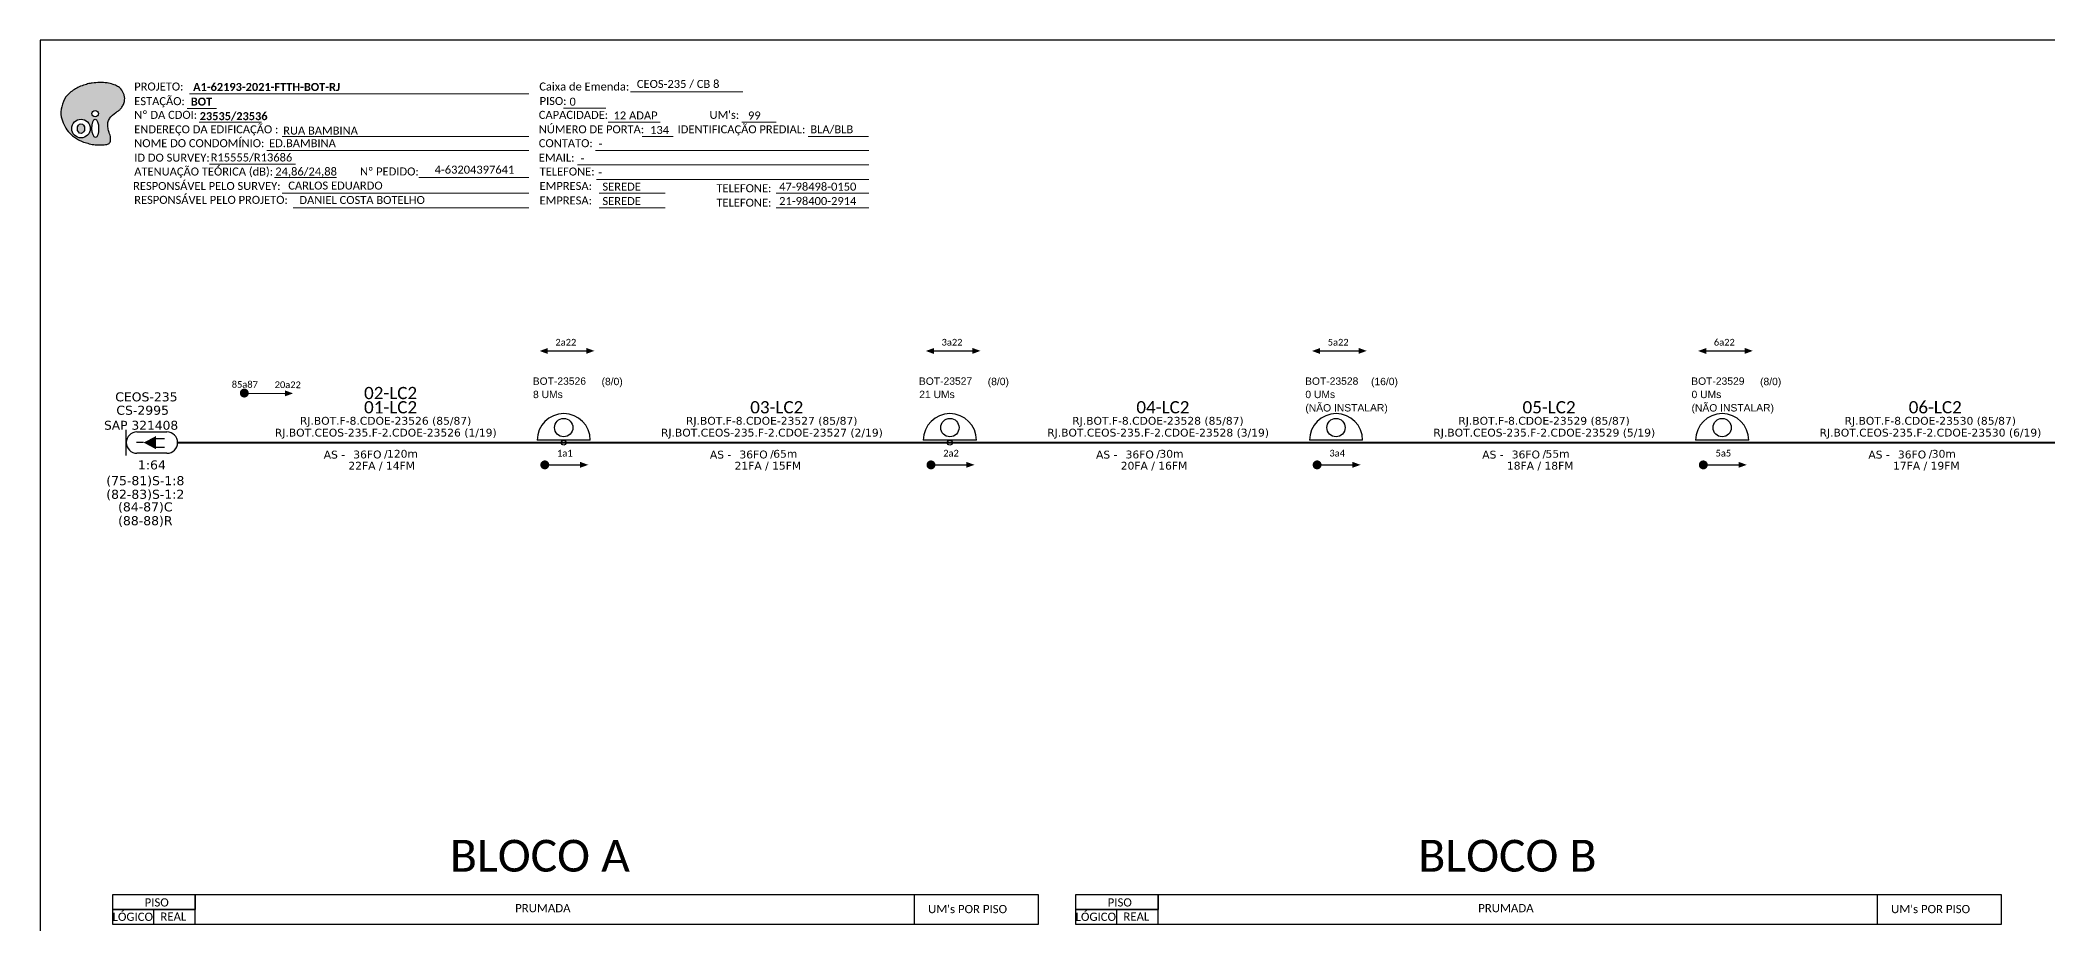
# Model space of a CAD drawing. Extents: x 4313 to 28038, y -9425 to 4777.
# Drawn here: x 18888.9 to 19338.7, y -7058.2 to -6860.1 of the extents above; entities that cross this region are included whole.
import ezdxf
from ezdxf.enums import TextEntityAlignment as Align

# ---------------------------------------------------------------- set-up
doc = ezdxf.new("R2010")
doc.units = ezdxf.units.DM
doc.header["$MEASUREMENT"] = 0
for name, color, linetype, lineweight in [("20.0-LEGENDA DOS CDO'S", 1, 'Continuous', 0), ('20.2-CDO_POSTE', 1, 'Continuous', 5), ('40.1-ETIQUETAS', 1, 'Continuous', 20)]:
    doc.layers.add(name, color=color, linetype=linetype, lineweight=lineweight)
for name, color, linetype in [('20.4-CEOS', 1, 'Continuous'), ('CAP a instalar', 1, 'Continuous'), ('CD de instalação futura', 8, 'Continuous'), ('label_cabos', 7, 'Continuous'), ('SETA', 7, 'Continuous')]:
    doc.layers.add(name, color=color, linetype=linetype)
doc.styles.add('ARIAL', font='arial.ttf')
doc.styles.add('siredit', font='verdana.ttf')
doc.styles.add('WMF-Calibri0', font='calibri.ttf')
doc.styles.add('WMF-Calibri1', font='calibrib.ttf')
doc.linetypes.add('FENCELINE1', pattern='A,0.25,-0.1,[133,ltypeshp.shx,S=0.1,R=0,X=-0.1,Y=0],-0.1,1', length=1.45)

# ---------------------------------------------------------------- blocks, each defined once
blk = doc.blocks.new('ETIQUETA_RS5F')
at = {"layer": '40.1-ETIQUETAS', "color": 0, "style": 'siredit'}
blk.add_text('/', height=1.5, dxfattribs=at).set_placement((1.55, -1.95), align=Align.MIDDLE_RIGHT)
for tag, p in [('ETIQUETA_R_PRIMARIA', (1.18, 4.1)), ('ETIQUETA_R_SECUNDARIA', (1.18, 2.1)), ('F_ATIVAS/F_MORTAS', (1.11, -4.24))]:
    blk.add_attdef(tag, text='', height=1.5, dxfattribs=at).set_placement(p, align=Align.MIDDLE_CENTER)
for tag, p in [('TIPO_CABO', (-6.62, -2.12)), ('CAP_CABO', (0.37, -2.09))]:
    blk.add_attdef(tag, text='', height=1.5, dxfattribs=at).set_placement(p, align=Align.MIDDLE_RIGHT)
blk.add_attdef('METROS', text='', height=1.5, dxfattribs=at).set_placement((2.11, -1.95), align=Align.MIDDLE_LEFT)
for tag, p in [('FUSÃO_1', (0.82, -8.39)), ('FUSÃO_2', (0.82, -10.6)), ('FUSÃO_3', (0.82, -12.93)), ('FUSÃO_4', (0.82, -15.14)), ('FUSÃO_5', (0.82, -17.16))]:
    blk.add_attdef(tag, text='', height=1.5, dxfattribs=at).set_placement(p, align=Align.CENTER)
blk = doc.blocks.new('CDOE-TEXTO PADRÃO')
at = {"layer": "20.0-LEGENDA DOS CDO'S", "color": 0, "style": 'ARIAL'}
for tag, p in [('CDO_N', (0.49, 7.39)), ('CORDOALHA', (0.5, 4.33)), ('SAP', (0.51, 1.67)), ('SPLITER_1', (0.59, -0.91)), ('SPLITER_2', (0.6, -3.55)), ('(XX-XX_F)S', (0.54, -8.29)), ('(XX-XX_L)S', (0.55, -10.83)), ('UMS', (0.55, -13.15))]:
    blk.add_attdef(tag, p, '', height=1.7, rotation=0.118, dxfattribs=at)
blk.add_attdef('FIBRAS_UTILIZADAS', text='', height=1.7, rotation=0.118, dxfattribs=at).set_placement((19.77, 7.43), align=Align.CENTER)
blk = doc.blocks.new('CDOE POSTE_')
at = {"color": 0}
blk.add_line((12.92, -5.49), (-2.38, -5.49), dxfattribs=at)
for centre, radius in [((5.27, -1.86), 2.64), ((5.27, -6.2), 0.708)]:
    blk.add_circle(centre, radius, dxfattribs=at)
blk.add_arc((5.27, -5.49), 7.65, 0, 180, dxfattribs=at)
blk = doc.blocks.new('CEOS_UN_SC')
at = {"layer": '20.4-CEOS', "color": 0}
for p, q in [((-9.11, 2.39), (-2.39, 2.39)), ((-2.39, -2.39), (-9.11, -2.39))]:
    blk.add_line(p, q, dxfattribs=at)
for points in [[(-11.5, -2.89), (-11.5, 2.89)], [(-7.6, 0), (-9.22, 0)], [(-4.96, 0.95), (-2.92, 0.95)], [(-4.96, -1.04), (-2.92, -1.04)]]:
    blk.add_lwpolyline(points, dxfattribs=at)
blk.add_lwpolyline([(-7.6, 0, 0, 2.95, 0), (-4.83, 0, 2.95, 2.95, 0)], format="xyseb", dxfattribs=at)
for centre, start, end in [((-9.11, 0), 90, 270), ((-2.39, 0), 270, 90)]:
    blk.add_arc(centre, 2.39, start, end, dxfattribs=at)
at = {"layer": '20.4-CEOS', "color": 7, "style": 'siredit'}
for tag, height, p in [('NOME?', 2.03, (-5.75, 10.27)), ('TIPO?', 2, (-8.17, 3.89)), ('LOCAL?', 2.03, (-5.75, 7.27))]:
    blk.add_attdef(tag, text='', height=height, dxfattribs=at).set_placement(p, align=Align.MIDDLE_CENTER)
for tag, p in [('RACIO_SPLITAGEM', (-5.75, -3.97)), ('FIBRAS_RESERVA', (-5.75, -7.51))]:
    blk.add_attdef(tag, text='', height=2.03, dxfattribs=at).set_placement(p, align=Align.TOP_CENTER)
blk = doc.blocks.new('OI')
h = blk.add_hatch(color=40)
edge = h.paths.add_edge_path()
edge.add_spline(control_points=[(4.35, -0.67), (3.92, -0.99), (3.26, -1.5), (2.81, -2.59), (2.9, -3.5), (3.06, -4.27), (3.31, -4.85), (3.37, -5.39), (3.4, -5.88), (3.2, -6.4), (2.54, -6.61), (1.65, -6.63), (0.55, -6.67), (-0.56, -6.42), (-1.61, -6.14), (-2.77, -5.61), (-3.92, -4.77), (-4.89, -3.7), (-5.34, -2.65), (-5.6, -1.94), (-5.85, -0.96), (-5.71, 0.47), (-5.1, 2.02), (-4.14, 3.02), (-3.3, 3.61), (-2.37, 4.16), (-1.36, 4.44), (-0.56, 4.7), (0.79, 4.85), (2.24, 4.97), (3.79, 4.57), (4.67, 4.21), (5.44, 3.65), (5.76, 2.99), (6.03, 2.21), (6.01, 1.46), (5.72, 0.64), (5.31, 0.08), (4.88, -0.38), (4.51, -0.55), (4.35, -0.67)], knot_values=[0, 0, 0, 0, 1.60434, 2.417191, 3.427595, 4.282808, 4.776746, 5.304182, 5.888771, 6.258406, 6.858137, 7.79129, 8.986195, 10.124242, 11.187857, 12.242908, 13.953784, 15.414161, 16.515391, 17.349188, 17.675853, 19.552021, 21.515531, 22.568638, 23.63245, 24.621084, 25.782718, 26.745347, 27.142653, 29.870543, 31.004649, 31.921532, 32.709589, 33.801391, 34.042471, 35.192333, 35.971461, 36.628871, 37.254359, 37.836911, 37.836911, 37.836911, 37.836911], degree=3, periodic=0)
h.paths.add_polyline_path([(1.13, -0.87, -1), (-0.04, -0.87, -1)], flags=16)
edge = h.paths.add_edge_path(flags=16)
edge.add_ellipse((0.56, -3.59), major_axis=(-0.02, 1.71), ratio=0.361305, start_angle=0, end_angle=360)
h.paths.add_polyline_path([(-0.36, -3.62, -1), (-3.8, -3.62, -1)], flags=16)
edge = h.paths.add_edge_path(flags=0)
edge.add_ellipse((-2.08, -3.62), major_axis=(0, 0.885), ratio=0.758294, start_angle=0, end_angle=360)
at = {"color": 40}
for centre, radius in [((-2.08, -3.62), 1.72), ((0.54, -0.87), 0.587)]:
    blk.add_circle(centre, radius, dxfattribs=at)
blk.add_ellipse((-2.08, -3.62), major_axis=(0, 0.885), ratio=0.758294, start_param=-3.141592653589792, end_param=3.141592653589792, dxfattribs=at)
blk.add_ellipse((0.56, -3.59), major_axis=(-0.02, 1.71), ratio=0.361305, dxfattribs=at)
at = {"color": 40, "start_tangent": (-0.800898, -0.598801), "end_tangent": (-0.800898, -0.598801)}
blk.add_spline([(4.35, -0.67), (3.2, -1.78), (2.9, -2.54), (2.92, -3.55), (3.12, -4.38), (3.28, -4.85), (3.37, -5.37), (3.35, -5.95), (3.2, -6.29), (2.66, -6.55), (1.73, -6.63), (0.54, -6.62), (-0.58, -6.41), (-1.6, -6.11), (-2.56, -5.67), (-3.95, -4.67), (-4.89, -3.56), (-5.37, -2.56), (-5.64, -1.78), (-5.72, -1.46), (-5.63, 0.42), (-4.84, 2.22), (-4.13, 2.99), (-3.27, 3.62), (-2.4, 4.09), (-1.3, 4.47), (-0.37, 4.72), (0.02, 4.77), (2.75, 4.8), (3.85, 4.53), (4.69, 4.16), (5.31, 3.68), (5.85, 2.73), (5.93, 2.5), (5.94, 1.35), (5.67, 0.62), (5.29, 0.08), (4.84, -0.36), (4.35, -0.67)], degree=3, dxfattribs=at)

msp = doc.modelspace()

# ---------------------------------------------------------------- linework, layer by layer
at = {"color": 8}
for p, q in [((19185.2, -6949.79), (19173.3, -6949.79)), ((19271.71, -6949.79), (19259.82, -6949.79))]:
    msp.add_line(p, q, dxfattribs=at)
for points in [[(18888.92, -7454.14), (19727.49, -7454.14), (19727.49, -6860.14), (18888.92, -6860.14), (18888.92, -7454.14)], [(18923.63, -7058.24), (19112.57, -7058.24), (19112.57, -7051.66), (18923.63, -7051.66), (18923.63, -7051.66), (18923.63, -7054.95)], [(19084.78, -7058.24), (19084.78, -7051.66)], [(19139.39, -7058.24), (19328.32, -7058.24), (19328.32, -7051.66), (19139.39, -7051.66), (19139.39, -7051.66), (19139.39, -7054.95)], [(19300.54, -7058.24), (19300.54, -7051.66)], [(18914.37, -7058.24), (18914.37, -7054.95)], [(19130.13, -7058.24), (19130.13, -7054.95)]]:
    msp.add_lwpolyline(points)
at = {"color": 7, "lineweight": 0}
for points in [[(18922.4, -6872.18), (18998.37, -6872.18)], [(19021.21, -6871.69), (19046.34, -6871.69)], [(18921.88, -6875.46), (18928.43, -6875.46)], [(19006.17, -6875.42), (19015.65, -6875.42)], [(18924.54, -6878.53), (18938.49, -6878.53)], [(18943.11, -6881.77), (18998.37, -6881.77)], [(19016.21, -6878.53), (19027.83, -6878.53)], [(19023.8, -6881.77), (19030.74, -6881.77)], [(19046.16, -6878.53), (19053.82, -6878.53)], [(19060.97, -6881.77), (19074.53, -6881.77)], [(18939.7, -6884.88), (18998.37, -6884.88)], [(19013.33, -6884.88), (19074.56, -6884.88)], [(18926.86, -6887.94), (18946.1, -6887.94)], [(18974.23, -6890.9), (18998.38, -6890.9)], [(19009.29, -6888.12), (19074.56, -6888.12)], [(18941.4, -6890.91), (18955.34, -6890.91)], [(18943.11, -6894.47), (18998.37, -6894.47)], [(18973.73, -6890.9), (18998.22, -6890.9)], [(19013.58, -6891.35), (19074.56, -6891.35)], [(19014.18, -6894.47), (19028.98, -6894.47)], [(19053.79, -6894.47), (19074.56, -6894.47)], [(18945.6, -6897.7), (18998.37, -6897.7)], [(19014.18, -6897.7), (19028.98, -6897.7)], [(19053.79, -6897.7), (19074.56, -6897.7)]]:
    msp.add_lwpolyline(points, dxfattribs=at)
at = {"const_width": 1}
for points in [[(18934.16, -6939.23, 1), (18935.16, -6939.24, 1)], [(19001.48, -6955.33, 1), (19002.48, -6955.33, 1)], [(19088, -6955.33, 1), (19089, -6955.33, 1)], [(19174.51, -6955.33, 1), (19175.51, -6955.33, 1)], [(19261.03, -6955.33, 1), (19262.03, -6955.33, 1)]]:
    msp.add_lwpolyline(points, format="xyb", close=True, dxfattribs=at)
for points in [[(18905.12, -7054.95), (18923.63, -7054.95), (18923.63, -7051.66), (18905.12, -7051.66)], [(19120.87, -7054.95), (19139.39, -7054.95), (19139.39, -7051.66), (19120.87, -7051.66)], [(18905.12, -7058.24), (18923.63, -7058.24), (18923.63, -7054.95), (18905.12, -7054.95)], [(19120.87, -7058.24), (19139.39, -7058.24), (19139.39, -7054.95), (19120.87, -7054.95)]]:
    msp.add_lwpolyline(points, close=True)
at = {"color": 8}
for centre in [(19179.25, -6949.79), (19265.76, -6949.79)]:
    msp.add_arc(centre, 5.95, 0, 180, dxfattribs=at)
at = {"layer": 'CAP a instalar', "color": 0, "linetype": 'FENCELINE1', "ltscale": 6, "const_width": 0.4}
for points in [[(18919.71, -6950.34), (19006.22, -6950.34)], [(19006.22, -6950.34), (19092.74, -6950.34)], [(19092.74, -6950.34), (19179.25, -6950.34)], [(19179.25, -6950.34), (19265.77, -6950.34)], [(19265.77, -6950.34), (19352.28, -6950.34)]]:
    msp.add_lwpolyline(points, dxfattribs=at)
at = {"layer": 'CD de instalação futura', "color": 8}
for centre in [(19179.25, -6946.97), (19265.76, -6946.97)]:
    msp.add_circle(centre, 2.05, dxfattribs=at)
at = {"layer": 'SETA'}
for points in [[(19002.66, -6929.8), (19011.26, -6929.8)], [(19089.17, -6929.8), (19097.77, -6929.8)], [(19175.69, -6929.8), (19184.29, -6929.8)], [(19262.2, -6929.8), (19270.8, -6929.8)], [(18935.16, -6939.26), (18943.75, -6939.32)], [(19001.98, -6955.33), (19010.58, -6955.33)], [(19088.5, -6955.33), (19097.1, -6955.33)], [(19175.01, -6955.33), (19183.61, -6955.33)], [(19261.53, -6955.33), (19270.13, -6955.33)]]:
    msp.add_lwpolyline(points, dxfattribs=at)
for points in [[(19002.66, -6930.47), (19000.83, -6929.8), (19002.66, -6929.14)], [(19011.26, -6929.11), (19013.09, -6929.78), (19011.26, -6930.45)], [(19089.17, -6930.47), (19087.34, -6929.8), (19089.17, -6929.14)], [(19097.77, -6929.11), (19099.6, -6929.78), (19097.77, -6930.45)], [(19175.69, -6930.47), (19173.86, -6929.8), (19175.69, -6929.14)], [(19184.29, -6929.11), (19186.12, -6929.78), (19184.29, -6930.45)], [(19262.2, -6930.47), (19260.37, -6929.8), (19262.2, -6929.14)], [(19270.8, -6929.11), (19272.63, -6929.78), (19270.8, -6930.45)], [(18943.76, -6938.63), (18945.59, -6939.31), (18943.75, -6939.97)], [(19009.89, -6954.65), (19011.72, -6955.32), (19009.89, -6955.98)], [(19096.41, -6954.65), (19098.24, -6955.32), (19096.41, -6955.98)], [(19182.92, -6954.65), (19184.75, -6955.32), (19182.92, -6955.98)], [(19269.44, -6954.65), (19271.27, -6955.32), (19269.44, -6955.98)]]:
    msp.add_solid(points, dxfattribs=at)

# ---------------------------------------------------------------- block references
at = {"color": 7, "xscale": 1.213923925163967, "yscale": 1.213923925163967, "zscale": 1.213923925163967, "rotation": 0.1532896023949059}
msp.add_blockref('OI', (18900.59, -6875.56), dxfattribs=at)
at = {"layer": '20.2-CDO_POSTE', "color": 0}
ref = msp.add_blockref('CDOE-TEXTO PADRÃO', (19006.38, -6948.46), dxfattribs=dict(at, xscale=0.972000002861023, yscale=0.972000002861023, zscale=0.972000002861023))
ref.add_attrib('CDO_N', 'BOT-23526', (18999.29, -6937.39), dxfattribs={"layer": "20.0-LEGENDA DOS CDO'S", "color": 0, "height": 1.652, "rotation": 0.118, "style": 'ARIAL'})
ref.add_attrib('CORDOALHA', '8 UMs', (18999.35, -6940.37), dxfattribs={"layer": "20.0-LEGENDA DOS CDO'S", "color": 0, "height": 1.652, "rotation": 0.118, "style": 'ARIAL'})
ref.add_attrib('FIBRAS_UTILIZADAS', '       (8/0)', dxfattribs={"layer": "20.0-LEGENDA DOS CDO'S", "color": 0, "height": 1.6523, "rotation": 0.118, "style": 'ARIAL'}).set_placement((19014.83, -6937.47), align=Align.CENTER)
ref = msp.add_blockref('CDOE-TEXTO PADRÃO', (19092.9, -6948.46), dxfattribs=dict(at, xscale=0.972000002861023, yscale=0.972000002861023, zscale=0.972000002861023))
ref.add_attrib('CDO_N', 'BOT-23527', (19085.8, -6937.39), dxfattribs={"layer": "20.0-LEGENDA DOS CDO'S", "color": 0, "height": 1.652, "rotation": 0.118, "style": 'ARIAL'})
ref.add_attrib('CORDOALHA', '21 UMs', (19085.87, -6940.37), dxfattribs={"layer": "20.0-LEGENDA DOS CDO'S", "color": 0, "height": 1.652, "rotation": 0.118, "style": 'ARIAL'})
ref.add_attrib('FIBRAS_UTILIZADAS', '       (8/0)', dxfattribs={"layer": "20.0-LEGENDA DOS CDO'S", "color": 0, "height": 1.6523, "rotation": 0.118, "style": 'ARIAL'}).set_placement((19101.35, -6937.47), align=Align.CENTER)
at = {"layer": '20.2-CDO_POSTE', "color": 8}
ref = msp.add_blockref('CDOE-TEXTO PADRÃO', (19179.41, -6948.46), dxfattribs=dict(at, xscale=0.972000002861023, yscale=0.972000002861023, zscale=0.972000002861023))
ref.add_attrib('CDO_N', 'BOT-23528', (19172.32, -6937.39), dxfattribs={"layer": "20.0-LEGENDA DOS CDO'S", "color": 0, "height": 1.652, "rotation": 0.118, "style": 'ARIAL'})
ref.add_attrib('CORDOALHA', '0 UMs', (19172.38, -6940.37), dxfattribs={"layer": "20.0-LEGENDA DOS CDO'S", "color": 0, "height": 1.652, "rotation": 0.118, "style": 'ARIAL'})
ref.add_attrib('SAP', '(NÃO INSTALAR)', (19172.38, -6943.38), dxfattribs={"layer": "20.0-LEGENDA DOS CDO'S", "color": 0, "height": 1.6523, "rotation": 0.118, "style": 'ARIAL'})
ref.add_attrib('FIBRAS_UTILIZADAS', '       (16/0)', dxfattribs={"layer": "20.0-LEGENDA DOS CDO'S", "color": 0, "height": 1.6523, "rotation": 0.118, "style": 'ARIAL'}).set_placement((19187.86, -6937.47), align=Align.CENTER)
ref = msp.add_blockref('CDOE-TEXTO PADRÃO', (19265.93, -6948.46), dxfattribs=dict(at, xscale=0.972000002861023, yscale=0.972000002861023, zscale=0.972000002861023))
ref.add_attrib('CDO_N', 'BOT-23529', (19258.83, -6937.39), dxfattribs={"layer": "20.0-LEGENDA DOS CDO'S", "color": 0, "height": 1.652, "rotation": 0.118, "style": 'ARIAL'})
ref.add_attrib('CORDOALHA', '0 UMs', (19258.9, -6940.37), dxfattribs={"layer": "20.0-LEGENDA DOS CDO'S", "color": 0, "height": 1.652, "rotation": 0.118, "style": 'ARIAL'})
ref.add_attrib('SAP', '(NÃO INSTALAR)', (19258.9, -6943.38), dxfattribs={"layer": "20.0-LEGENDA DOS CDO'S", "color": 0, "height": 1.6523, "rotation": 0.118, "style": 'ARIAL'})
ref.add_attrib('FIBRAS_UTILIZADAS', '       (8/0)', dxfattribs={"layer": "20.0-LEGENDA DOS CDO'S", "color": 0, "height": 1.6523, "rotation": 0.118, "style": 'ARIAL'}).set_placement((19274.38, -6937.47), align=Align.CENTER)
at = {"layer": '20.4-CEOS', "color": 0}
ref = msp.add_blockref('CEOS_UN_SC', (18919.71, -6950.34), dxfattribs=at)
ref.add_attrib('NOME?', 'CEOS-235', dxfattribs={"color": 7, "height": 2.028, "style": 'siredit'}).set_placement((18912.73, -6940.08), align=Align.MIDDLE_CENTER)
ref.add_attrib('LOCAL?', 'CS-2995', dxfattribs={"color": 7, "height": 2.028, "style": 'siredit'}).set_placement((18911.89, -6943.08), align=Align.MIDDLE_CENTER)
ref.add_attrib('TIPO?', 'SAP 321408', dxfattribs={"color": 7, "height": 2, "style": 'siredit'}).set_placement((18911.54, -6946.45), align=Align.MIDDLE_CENTER)
ref.add_attrib('RACIO_SPLITAGEM', '1:64', dxfattribs={"color": 7, "height": 2.028, "style": 'siredit'}).set_placement((18913.96, -6954.32), align=Align.TOP_CENTER)
ref.add_attrib('FIBRAS_RESERVA', '(75-81)S-1:8', dxfattribs={"color": 7, "height": 2.0275, "style": 'siredit'}).set_placement((18912.49, -6957.85), align=Align.TOP_CENTER)
at = {"layer": 'CAP a instalar', "color": 0, "linetype": 'FENCELINE1', "ltscale": 7}
ref = msp.add_blockref('ETIQUETA_RS5F', (18964.97, -6950.56), dxfattribs=dict(at, xscale=1.166399984999771, yscale=1.166399984999771, zscale=1.166399984999771))
ref.add_attrib('ETIQUETA_R_PRIMARIA', 'RJ.BOT.F-8.CDOE-23526 (85/87)', dxfattribs={"layer": '40.1-ETIQUETAS', "color": 0, "height": 1.7496, "style": 'siredit'}).set_placement((18966.31, -6945.45), align=Align.MIDDLE_CENTER)
ref.add_attrib('ETIQUETA_R_SECUNDARIA', 'RJ.BOT.CEOS-235.F-2.CDOE-23526 (1/19)', dxfattribs={"layer": '40.1-ETIQUETAS', "color": 0, "height": 1.7496, "style": 'siredit'}).set_placement((18966.35, -6948.1), align=Align.MIDDLE_CENTER)
ref.add_attrib('TIPO_CABO', 'AS -', dxfattribs={"layer": '40.1-ETIQUETAS', "color": 0, "height": 1.75, "style": 'siredit'}).set_placement((18957.25, -6953.03), align=Align.MIDDLE_RIGHT)
ref.add_attrib('CAP_CABO', '36FO', dxfattribs={"layer": '40.1-ETIQUETAS', "color": 0, "height": 1.75, "style": 'siredit'}).set_placement((18965.4, -6953), align=Align.MIDDLE_RIGHT)
ref.add_attrib('METROS', '120m', dxfattribs={"layer": '40.1-ETIQUETAS', "color": 0, "height": 1.75, "style": 'siredit'}).set_placement((18966.64, -6952.84), align=Align.MIDDLE_LEFT)
ref.add_attrib('F_ATIVAS/F_MORTAS', '22FA / 14FM', dxfattribs={"layer": '40.1-ETIQUETAS', "color": 0, "height": 1.7496, "style": 'siredit'}).set_placement((18965.44, -6955.51), align=Align.MIDDLE_CENTER)
ref = msp.add_blockref('ETIQUETA_RS5F', (19051.48, -6950.56), dxfattribs=dict(at, xscale=1.166399984999771, yscale=1.166399984999771, zscale=1.166399984999771))
ref.add_attrib('ETIQUETA_R_PRIMARIA', 'RJ.BOT.F-8.CDOE-23527 (85/87)', dxfattribs={"layer": '40.1-ETIQUETAS', "color": 0, "height": 1.7496, "style": 'siredit'}).set_placement((19052.82, -6945.45), align=Align.MIDDLE_CENTER)
ref.add_attrib('ETIQUETA_R_SECUNDARIA', 'RJ.BOT.CEOS-235.F-2.CDOE-23527 (2/19)', dxfattribs={"layer": '40.1-ETIQUETAS', "color": 0, "height": 1.7496, "style": 'siredit'}).set_placement((19052.86, -6948.1), align=Align.MIDDLE_CENTER)
ref.add_attrib('TIPO_CABO', 'AS -', dxfattribs={"layer": '40.1-ETIQUETAS', "color": 0, "height": 1.75, "style": 'siredit'}).set_placement((19043.77, -6953.03), align=Align.MIDDLE_RIGHT)
ref.add_attrib('CAP_CABO', '36FO', dxfattribs={"layer": '40.1-ETIQUETAS', "color": 0, "height": 1.75, "style": 'siredit'}).set_placement((19051.91, -6953), align=Align.MIDDLE_RIGHT)
ref.add_attrib('METROS', '65m', dxfattribs={"layer": '40.1-ETIQUETAS', "color": 0, "height": 1.75, "style": 'siredit'}).set_placement((19053.16, -6952.84), align=Align.MIDDLE_LEFT)
ref.add_attrib('F_ATIVAS/F_MORTAS', '21FA / 15FM', dxfattribs={"layer": '40.1-ETIQUETAS', "color": 0, "height": 1.7496, "style": 'siredit'}).set_placement((19051.96, -6955.51), align=Align.MIDDLE_CENTER)
ref = msp.add_blockref('ETIQUETA_RS5F', (19138, -6950.56), dxfattribs=dict(at, xscale=1.166399984999771, yscale=1.166399984999771, zscale=1.166399984999771))
ref.add_attrib('ETIQUETA_R_PRIMARIA', 'RJ.BOT.F-8.CDOE-23528 (85/87)', dxfattribs={"layer": '40.1-ETIQUETAS', "color": 0, "height": 1.7496, "style": 'siredit'}).set_placement((19139.34, -6945.45), align=Align.MIDDLE_CENTER)
ref.add_attrib('ETIQUETA_R_SECUNDARIA', 'RJ.BOT.CEOS-235.F-2.CDOE-23528 (3/19)', dxfattribs={"layer": '40.1-ETIQUETAS', "color": 0, "height": 1.7496, "style": 'siredit'}).set_placement((19139.38, -6948.1), align=Align.MIDDLE_CENTER)
ref.add_attrib('TIPO_CABO', 'AS -', dxfattribs={"layer": '40.1-ETIQUETAS', "color": 0, "height": 1.75, "style": 'siredit'}).set_placement((19130.28, -6953.03), align=Align.MIDDLE_RIGHT)
ref.add_attrib('CAP_CABO', '36FO', dxfattribs={"layer": '40.1-ETIQUETAS', "color": 0, "height": 1.75, "style": 'siredit'}).set_placement((19138.43, -6953), align=Align.MIDDLE_RIGHT)
ref.add_attrib('METROS', '30m', dxfattribs={"layer": '40.1-ETIQUETAS', "color": 0, "height": 1.75, "style": 'siredit'}).set_placement((19139.68, -6952.84), align=Align.MIDDLE_LEFT)
ref.add_attrib('F_ATIVAS/F_MORTAS', '20FA / 16FM', dxfattribs={"layer": '40.1-ETIQUETAS', "color": 0, "height": 1.7496, "style": 'siredit'}).set_placement((19138.47, -6955.51), align=Align.MIDDLE_CENTER)
ref = msp.add_blockref('ETIQUETA_RS5F', (19224.51, -6950.56), dxfattribs=dict(at, xscale=1.166399984999771, yscale=1.166399984999771, zscale=1.166399984999771))
ref.add_attrib('ETIQUETA_R_PRIMARIA', 'RJ.BOT.F-8.CDOE-23529 (85/87)', dxfattribs={"layer": '40.1-ETIQUETAS', "color": 0, "height": 1.7496, "style": 'siredit'}).set_placement((19225.85, -6945.45), align=Align.MIDDLE_CENTER)
ref.add_attrib('ETIQUETA_R_SECUNDARIA', 'RJ.BOT.CEOS-235.F-2.CDOE-23529 (5/19)', dxfattribs={"layer": '40.1-ETIQUETAS', "color": 0, "height": 1.7496, "style": 'siredit'}).set_placement((19225.9, -6948.1), align=Align.MIDDLE_CENTER)
ref.add_attrib('TIPO_CABO', 'AS -', dxfattribs={"layer": '40.1-ETIQUETAS', "color": 0, "height": 1.75, "style": 'siredit'}).set_placement((19216.8, -6953.03), align=Align.MIDDLE_RIGHT)
ref.add_attrib('CAP_CABO', '36FO', dxfattribs={"layer": '40.1-ETIQUETAS', "color": 0, "height": 1.75, "style": 'siredit'}).set_placement((19224.94, -6953), align=Align.MIDDLE_RIGHT)
ref.add_attrib('METROS', '55m', dxfattribs={"layer": '40.1-ETIQUETAS', "color": 0, "height": 1.75, "style": 'siredit'}).set_placement((19226.19, -6952.84), align=Align.MIDDLE_LEFT)
ref.add_attrib('F_ATIVAS/F_MORTAS', '18FA / 18FM', dxfattribs={"layer": '40.1-ETIQUETAS', "color": 0, "height": 1.7496, "style": 'siredit'}).set_placement((19224.99, -6955.51), align=Align.MIDDLE_CENTER)
ref = msp.add_blockref('ETIQUETA_RS5F', (19311.03, -6950.56), dxfattribs=dict(at, xscale=1.166399984999771, yscale=1.166399984999771, zscale=1.166399984999771))
ref.add_attrib('ETIQUETA_R_PRIMARIA', 'RJ.BOT.F-8.CDOE-23530 (85/87)', dxfattribs={"layer": '40.1-ETIQUETAS', "color": 0, "height": 1.7496, "style": 'siredit'}).set_placement((19312.37, -6945.45), align=Align.MIDDLE_CENTER)
ref.add_attrib('ETIQUETA_R_SECUNDARIA', 'RJ.BOT.CEOS-235.F-2.CDOE-23530 (6/19)', dxfattribs={"layer": '40.1-ETIQUETAS', "color": 0, "height": 1.7496, "style": 'siredit'}).set_placement((19312.41, -6948.1), align=Align.MIDDLE_CENTER)
ref.add_attrib('TIPO_CABO', 'AS -', dxfattribs={"layer": '40.1-ETIQUETAS', "color": 0, "height": 1.75, "style": 'siredit'}).set_placement((19303.31, -6953.03), align=Align.MIDDLE_RIGHT)
ref.add_attrib('CAP_CABO', '36FO', dxfattribs={"layer": '40.1-ETIQUETAS', "color": 0, "height": 1.75, "style": 'siredit'}).set_placement((19311.46, -6953), align=Align.MIDDLE_RIGHT)
ref.add_attrib('METROS', '30m', dxfattribs={"layer": '40.1-ETIQUETAS', "color": 0, "height": 1.75, "style": 'siredit'}).set_placement((19312.71, -6952.84), align=Align.MIDDLE_LEFT)
ref.add_attrib('F_ATIVAS/F_MORTAS', '17FA / 19FM', dxfattribs={"layer": '40.1-ETIQUETAS', "color": 0, "height": 1.7496, "style": 'siredit'}).set_placement((19311.5, -6955.51), align=Align.MIDDLE_CENTER)
at = {"layer": 'label_cabos', "xscale": 0.7775999903678894, "yscale": 0.7775999903678894, "zscale": 0.7775999903678894}
for p in [(19002.12, -6945.52), (19088.64, -6945.52)]:
    msp.add_blockref('CDOE POSTE_', p, dxfattribs=at)

# ---------------------------------------------------------------- texts
at = {"color": 7, "lineweight": 0, "style": 'WMF-Calibri0'}
for s, height, p in [('ESTAÇÃO:', 1.793, (18910, -6874.71)), ('PROJETO:', 1.793, (18910, -6871.43)), ('Caixa de Emenda:', 1.7927, (19000.75, -6871.43)), ('PISO:', 1.793, (19000.82, -6874.67)), ('Nº DA CDOI:', 1.7927, (18910, -6877.78)), ('CAPACIDADE:', 1.7927, (19000.64, -6877.78)), ("UM's:", 1.793, (19038.89, -6877.78)), ('ENDEREÇO DA EDIFICAÇÃO :', 1.7927, (18910, -6881.02)), ('NOME DO CONDOMÍNIO:', 1.7927, (18910, -6884.13)), ('NÚMERO DE PORTA:', 1.7927, (19000.64, -6881.02)), ('IDENTIFICAÇÃO PREDIAL:', 1.7927, (19031.73, -6881.02)), ('BLA/BLB', 1.793, (19061.47, -6881.02)), ('ID DO SURVEY:', 1.7927, (18910, -6887.37)), ('ED.BAMBINA', 1.793, (18940.21, -6884.13)), ('CONTATO:', 1.793, (19000.64, -6884.13)), ('EMAIL:', 1.793, (19000.64, -6887.37)), ('ATENUAÇÃO TEÓRICA (dB):', 1.7927, (18910, -6890.48)), ('24,86/24,88  ', 1.7927, (18941.61, -6890.48)), ('Nº PEDIDO:', 1.793, (18960.58, -6890.47)), ('TELEFONE:', 1.793, (19000.82, -6890.48)), ('RESPONSÁVEL PELO SURVEY:', 1.7927, (18909.75, -6893.72)), ('RESPONSÁVEL PELO PROJETO:', 1.7927, (18910, -6896.83)), ('EMPRESA:', 1.793, (19000.82, -6893.72)), ('EMPRESA:', 1.793, (19000.82, -6896.96)), ('TELEFONE:', 1.793, (19040.43, -6894.22)), ('TELEFONE:', 1.793, (19040.43, -6897.46))]:
    msp.add_text(s, height=height, dxfattribs=at).set_placement(p)
at = {"color": 7, "linetype": 'Continuous'}
for s, height, style, p in [('A1-62193-2021-FTTH-BOT-RJ', 1.7927, 'WMF-Calibri1', (18923.19, -6871.53)), ('CEOS-235 / CB 8', 1.7927, 'WMF-Calibri0', (19022.61, -6870.85)), ('BOT', 1.793, 'WMF-Calibri1', (18922.68, -6874.81)), ('0', 1.79, 'WMF-Calibri0', (19007.52, -6874.82)), ('12 ADAP', 1.793, 'WMF-Calibri0', (19017.39, -6877.91)), ('99', 1.793, 'WMF-Calibri0', (19047.51, -6877.93)), ('RUA BAMBINA ', 1.7927, 'WMF-Calibri0', (18943.38, -6881.31)), ('134 ', 1.793, 'WMF-Calibri0', (19025.58, -6881.17)), ('R15555/R13686', 1.7927, 'WMF-Calibri0', (18927.13, -6887.33)), ('-', 1.79, 'WMF-Calibri0', (19014.02, -6884.25)), ('-', 1.79, 'WMF-Calibri0', (19009.99, -6887.52)), ('-', 1.79, 'WMF-Calibri0', (19013.94, -6890.64)), ('CARLOS EDUARDO', 1.7927, 'WMF-Calibri0', (18944.51, -6893.63)), ('DANIEL COSTA BOTELHO', 1.7927, 'WMF-Calibri0', (18947, -6896.86)), ('SEREDE', 1.793, 'WMF-Calibri0', (19014.89, -6893.87)), ('SEREDE', 1.793, 'WMF-Calibri0', (19014.89, -6897.1)), ('47-98498-0150', 1.7927, 'WMF-Calibri0', (19054.49, -6893.87)), ('21-98400-2914', 1.7927, 'WMF-Calibri0', (19054.49, -6897.1))]:
    msp.add_text(s, height=height, dxfattribs=dict(at, style=style)).set_placement(p)
at = {"color": 7, "linetype": 'Continuous', "style": 'WMF-Calibri1'}
msp.add_text('23535/23536', height=1.7927, dxfattribs=at).set_placement((18932.27, -6878.07), align=Align.CENTER)
at = {"color": 7, "style": 'WMF-Calibri0'}
msp.add_text('4-63204397641', height=1.7927, dxfattribs=at).set_placement((18977.3, -6890.06))
at = {"style": 'WMF-Calibri0'}
for s, height, p in [('BLOCO A ', 7.131, (18980.74, -7046.49)), ('BLOCO B ', 7.131, (19197.69, -7046.49)), ('     PISO', 1.84, (18909.08, -7054.3)), ('     PISO', 1.84, (19124.84, -7054.3)), ('  LÓGICO', 1.84, (18903.85, -7057.52)), ('    REAL', 1.84, (18913.26, -7057.48)), ('PRUMADA', 1.84, (18995.34, -7055.58)), ("UM's POR PISO", 1.84, (19087.85, -7055.79)), ('  LÓGICO', 1.84, (19119.6, -7057.52)), ('    REAL', 1.84, (19129.01, -7057.48)), ('PRUMADA', 1.84, (19211.1, -7055.58)), ("UM's POR PISO", 1.84, (19303.6, -7055.79))]:
    msp.add_text(s, height=height, dxfattribs=at).set_placement(p)
at = {"attachment_point": 5}
for s, insert, char_height, width in [('\\C7;\\fCalibri|b0|i0|c0|p34;2a22', (19006.7, -6927.85), 1.5, 25.3588), ('\\C7;\\fCalibri|b0|i0|c0|p34;3a22', (19093.21, -6927.85), 1.5, 25.3588), ('\\C7;\\fCalibri|b0|i0|c0|p34;5a22', (19179.73, -6927.85), 1.5, 25.3588), ('\\C7;\\fCalibri|b0|i0|c0|p34;6a22', (19266.24, -6927.85), 1.5, 25.3588), ('\\C3;\\fCalibri|b0|i0|c0|p34;02-LC2', (18967.43, -6939.24), 2.7432, 40.9104), ('\\C3;\\fCalibri|b0|i0|c0|p34;01-LC2', (18967.43, -6942.43), 2.7432, 40.9104), ('\\C3;\\fCalibri|b0|i0|c0|p34;03-LC2', (19053.95, -6942.43), 2.7432, 40.9104), ('\\C3;\\fCalibri|b0|i0|c0|p34;04-LC2', (19140.46, -6942.43), 2.7432, 40.9104), ('\\C3;\\fCalibri|b0|i0|c0|p34;05-LC2', (19226.98, -6942.43), 2.7432, 40.9104), ('\\C3;\\fCalibri|b0|i0|c0|p34;06-LC2', (19313.49, -6942.43), 2.7432, 40.9104), ('\\C7;\\fCalibri|b0|i0|c0|p34;1a1', (19006.48, -6952.71), 1.5, 25.3588), ('\\C7;\\fCalibri|b0|i0|c0|p34;2a2', (19092.99, -6952.71), 1.5, 25.3588), ('\\C7;\\fCalibri|b0|i0|c0|p34;3a4', (19179.51, -6952.71), 1.5, 25.3588), ('\\C7;\\fCalibri|b0|i0|c0|p34;5a5', (19266.02, -6952.71), 1.5, 25.3588)]:
    msp.add_mtext(s, dxfattribs=dict(at, insert=insert, char_height=char_height, width=width))
at = {"char_height": 1.5, "width": 25.3588, "attachment_point": 5, "rotation": 359.5795}
for s, insert in [('\\C7;\\fCalibri|b0|i0|c0|p34;85a87', (18934.78, -6937.31)), ('\\C7;\\fCalibri|b0|i0|c0|p34;20a22', (18944.4, -6937.38))]:
    msp.add_mtext(s, dxfattribs=dict(at, insert=insert))
at = {"layer": '20.4-CEOS', "color": 7, "style": 'siredit'}
for tag, p in [('(82-83)S-1:2', (18912.48, -6960.9)), ('(84-87)C', (18912.48, -6963.72)), ('(88-88)R', (18912.48, -6966.82))]:
    msp.add_attdef(tag, text='(XX)R', height=2.028, dxfattribs=at).set_placement(p, align=Align.TOP_CENTER)

doc.saveas('drawing.dxf')
